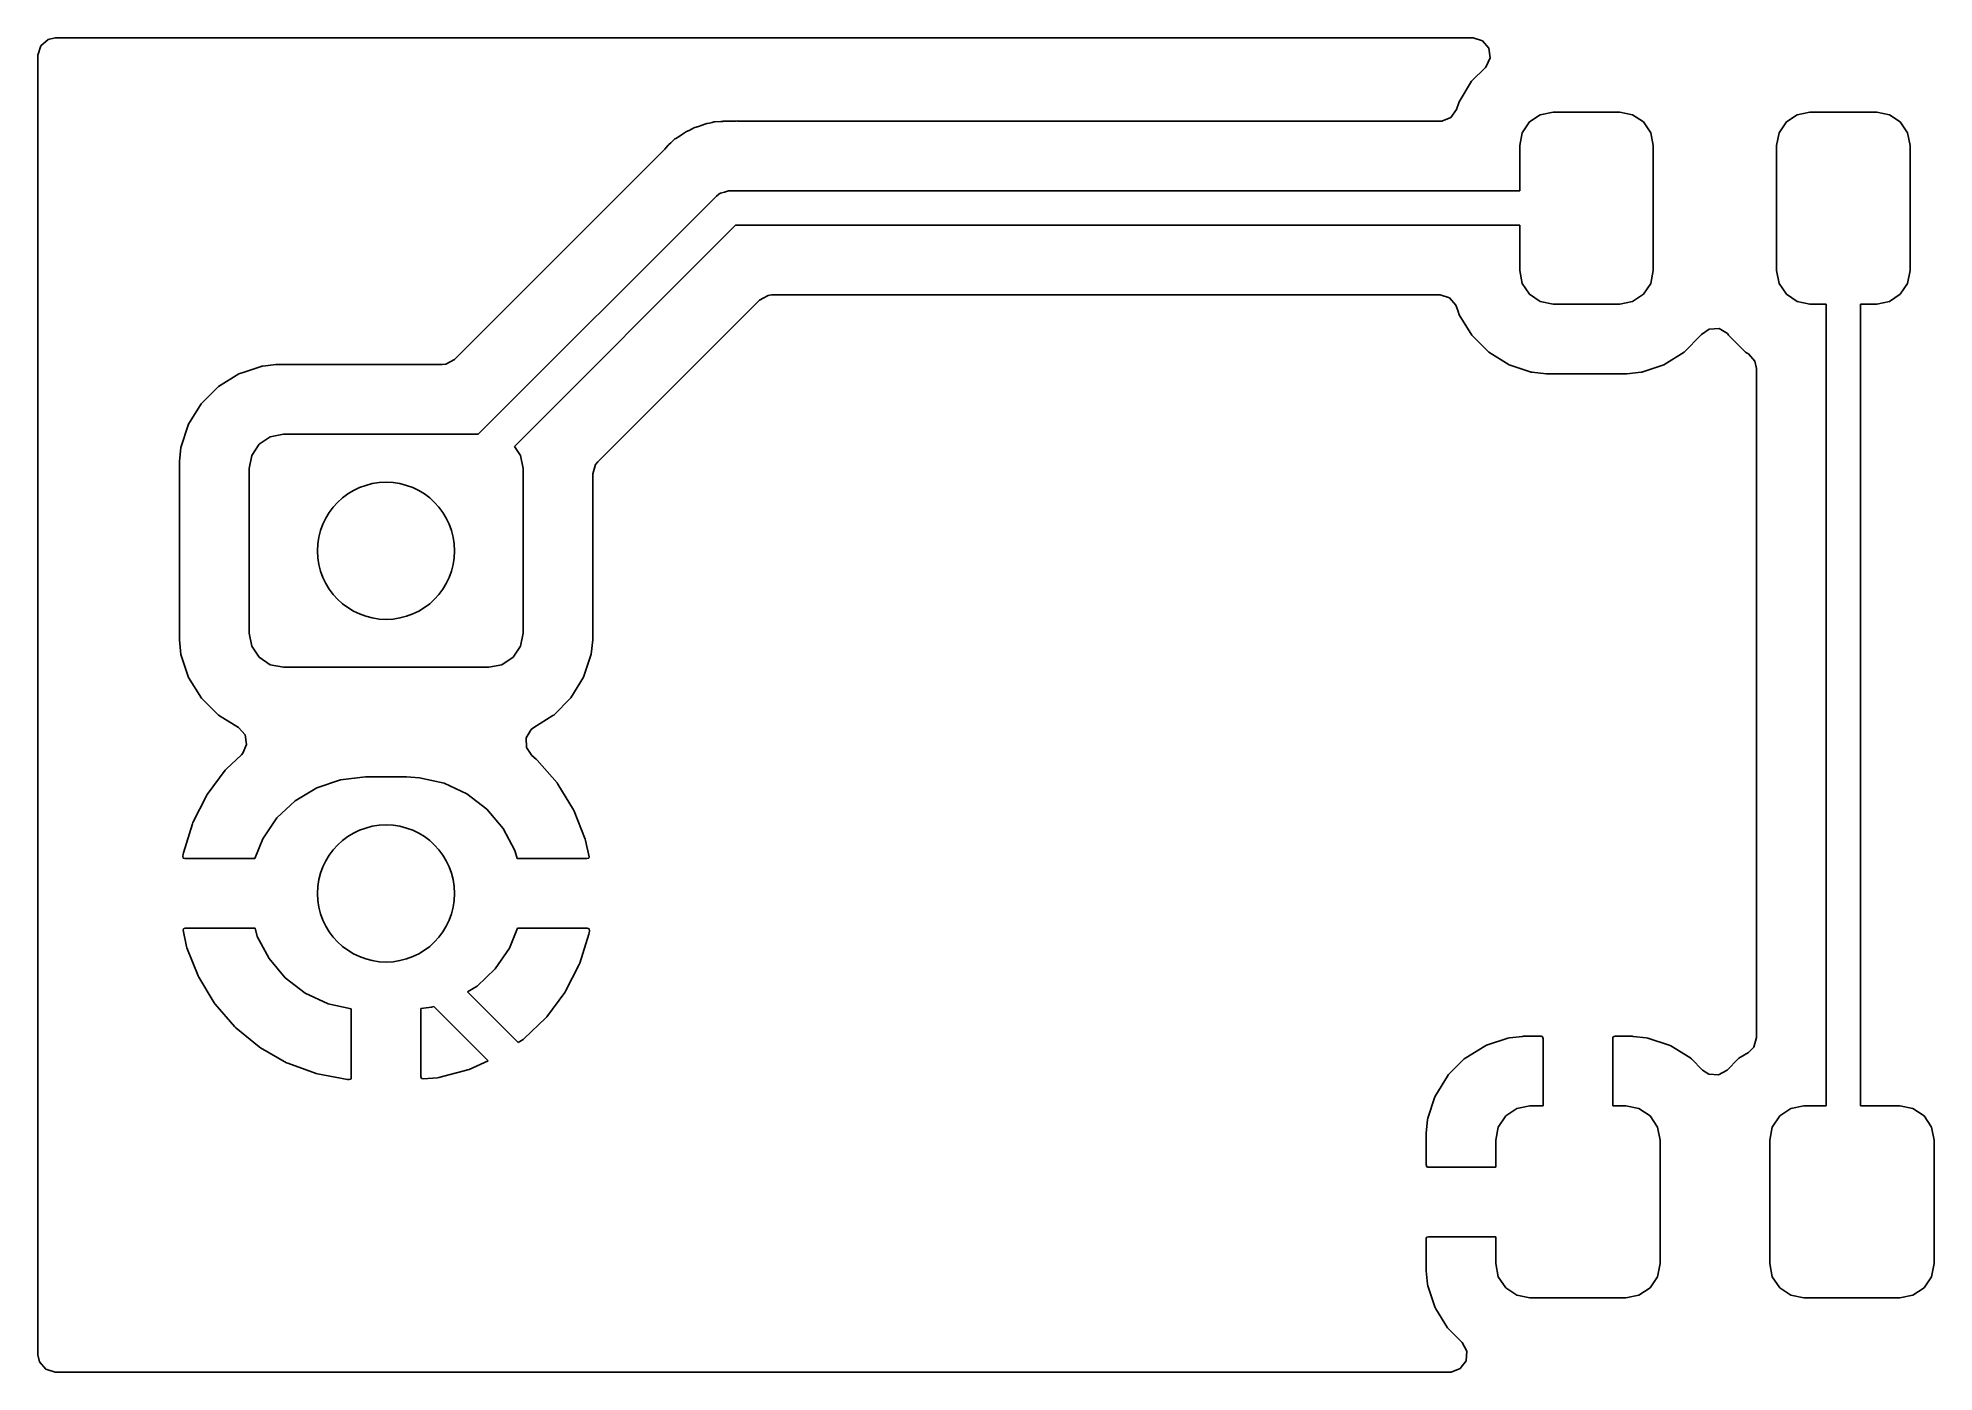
# Model space of a CAD drawing. Extents: x 1.821 to 2.366, y -2.135 to -1.752.
import ezdxf

# ---------------------------------------------------------------- set-up
doc = ezdxf.new("R2010")
doc.units = 0
doc.header["$MEASUREMENT"] = 0
doc.layers.add('BLACK', color=7, linetype='CONTINUOUS')

msp = doc.modelspace()

# ---------------------------------------------------------------- linework, layer by layer
at = {"layer": 'BLACK', "linetype": 'CONTINUOUS'}
for p, q in [((1.8212, -1.75726), (1.82199, -1.75458)), ((1.82199, -1.75458), (1.8241, -1.75275)), ((1.8241, -1.75275), (1.82616, -1.7523)), ((1.82616, -1.7523), (2.2337, -1.7523)), ((2.2337, -1.7523), (2.23638, -1.75309)), ((2.23638, -1.75309), (2.23821, -1.7552)), ((1.8212, -2.13053), (1.8212, -1.75726)), ((2.23861, -1.75797), (2.23744, -1.76051)), ((2.23821, -1.7552), (2.23861, -1.75797)), ((2.23324, -1.76474), (2.22962, -1.77062)), ((2.23721, -1.76077), (2.23324, -1.76474)), ((2.23744, -1.76051), (2.23721, -1.76077)), ((2.22953, -1.77089), (2.22888, -1.77284)), ((2.22962, -1.77062), (2.22953, -1.77089)), ((2.01545, -1.77644), (2.01499, -1.77657)), ((2.01575, -1.77635), (2.01545, -1.77644)), ((2.01545, -1.77644), (2.01545, -1.77644)), ((2.01749, -1.7763), (2.01575, -1.77635)), ((2.01796, -1.77626), (2.01749, -1.7763)), ((2.01812, -1.77624), (2.01796, -1.77626)), ((2.01921, -1.77624), (2.01812, -1.77624)), ((2.01937, -1.77624), (2.01921, -1.77624)), ((2.02174, -1.77616), (2.01937, -1.77624)), ((2.02205, -1.77615), (2.02174, -1.77616)), ((2.02174, -1.77616), (2.02174, -1.77616)), ((2.02235, -1.77622), (2.02205, -1.77615)), ((2.02279, -1.77624), (2.02235, -1.77622)), ((2.22417, -1.77624), (2.02279, -1.77624)), ((2.22471, -1.77621), (2.22417, -1.77624)), ((2.22729, -1.77514), (2.22471, -1.77621)), ((2.22888, -1.77284), (2.22729, -1.77514)), ((2.24778, -1.77955), (2.24986, -1.77643)), ((2.24986, -1.77643), (2.25297, -1.77435)), ((2.25297, -1.77435), (2.25664, -1.77362)), ((2.25664, -1.77362), (2.27584, -1.77362)), ((2.27584, -1.77362), (2.27951, -1.77435)), ((2.27951, -1.77435), (2.28262, -1.77643)), ((2.28262, -1.77643), (2.2847, -1.77955)), ((2.3216, -1.77955), (2.32368, -1.77643)), ((2.32368, -1.77643), (2.32679, -1.77435)), ((2.32679, -1.77435), (2.33046, -1.77362)), ((2.33046, -1.77362), (2.34966, -1.77362)), ((2.34966, -1.77362), (2.35333, -1.77435)), ((2.35333, -1.77435), (2.35644, -1.77643)), ((2.35644, -1.77643), (2.35852, -1.77955)), ((2.00371, -1.78188), (2.00312, -1.78239)), ((2.00428, -1.78132), (2.00371, -1.78188)), ((2.00455, -1.78116), (2.00428, -1.78132)), ((2.00578, -1.78043), (2.00455, -1.78116)), ((2.00455, -1.78116), (2.00455, -1.78116)), ((2.00617, -1.78017), (2.00578, -1.78043)), ((2.00732, -1.77934), (2.00617, -1.78017)), ((2.00757, -1.77915), (2.00732, -1.77934)), ((2.00732, -1.77934), (2.00732, -1.77934)), ((2.00832, -1.77886), (2.00757, -1.77915)), ((2.00901, -1.77852), (2.00832, -1.77886)), ((2.00943, -1.77827), (2.00901, -1.77852)), ((2.0097, -1.77811), (2.00943, -1.77827)), ((2.01137, -1.77762), (2.0097, -1.77811)), ((2.01181, -1.77747), (2.01137, -1.77762)), ((2.01314, -1.77695), (2.01181, -1.77747)), ((2.01343, -1.77683), (2.01314, -1.77695)), ((2.01314, -1.77695), (2.01314, -1.77695)), ((2.01422, -1.77673), (2.01343, -1.77683)), ((2.01499, -1.77657), (2.01422, -1.77673)), ((2.24705, -1.78322), (2.24778, -1.77955)), ((2.2847, -1.77955), (2.28543, -1.78322)), ((2.32087, -1.78322), (2.3216, -1.77955)), ((2.35852, -1.77955), (2.35925, -1.78322)), ((2.00105, -1.78454), (1.94093, -1.84467)), ((2.00137, -1.7842), (2.00105, -1.78454)), ((2.00228, -1.7831), (2.00137, -1.7842)), ((2.00248, -1.78286), (2.00228, -1.7831)), ((2.00312, -1.78239), (2.00248, -1.78286)), ((2.24705, -1.79626), (2.24705, -1.78322)), ((2.28543, -1.78322), (2.28543, -1.81914)), ((2.32087, -1.81914), (2.32087, -1.78322)), ((2.35925, -1.78322), (2.35925, -1.81914)), ((1.94776, -1.86614), (2.01621, -1.7977)), ((2.01621, -1.7977), (2.01691, -1.79718)), ((2.01691, -1.79718), (2.01703, -1.79704)), ((2.01703, -1.79704), (2.01713, -1.79701)), ((2.01713, -1.79701), (2.01734, -1.79686)), ((2.01734, -1.79686), (2.01852, -1.7966)), ((2.01852, -1.7966), (2.01969, -1.79626)), ((2.01969, -1.79626), (2.24705, -1.79626)), ((2.02172, -1.8061), (1.95817, -1.86966)), ((2.24705, -1.8061), (2.02172, -1.8061)), ((2.24705, -1.81914), (2.24705, -1.8061)), ((2.24778, -1.82282), (2.24705, -1.81914)), ((2.28543, -1.81914), (2.2847, -1.82282)), ((2.3216, -1.82282), (2.32087, -1.81914)), ((2.35925, -1.81914), (2.35852, -1.82282)), ((2.24986, -1.82593), (2.24778, -1.82282)), ((2.2847, -1.82282), (2.28262, -1.82593)), ((2.32368, -1.82593), (2.3216, -1.82282)), ((2.35852, -1.82282), (2.35644, -1.82593)), ((1.9821, -1.87404), (2.02856, -1.82757)), ((2.02856, -1.82757), (2.03102, -1.82624)), ((2.03102, -1.82624), (2.03207, -1.82612)), ((2.03207, -1.82612), (2.22418, -1.82612)), ((2.22418, -1.82612), (2.22686, -1.82691)), ((2.22686, -1.82691), (2.22869, -1.82902)), ((2.22869, -1.82902), (2.22888, -1.82951)), ((2.22888, -1.82951), (2.22933, -1.83087)), ((2.22933, -1.83087), (2.22964, -1.83179)), ((2.25297, -1.82801), (2.24986, -1.82593)), ((2.25664, -1.82874), (2.25297, -1.82801)), ((2.27584, -1.82874), (2.25664, -1.82874)), ((2.27951, -1.82801), (2.27584, -1.82874)), ((2.28262, -1.82593), (2.27951, -1.82801)), ((2.32679, -1.82801), (2.32368, -1.82593)), ((2.33046, -1.82874), (2.32679, -1.82801)), ((2.33514, -1.82874), (2.33046, -1.82874)), ((2.33514, -2.05906), (2.33514, -1.82874)), ((2.34966, -1.82874), (2.34498, -1.82874)), ((2.34498, -1.82874), (2.34498, -2.05906)), ((2.35333, -1.82801), (2.34966, -1.82874)), ((2.35644, -1.82593), (2.35333, -1.82801)), ((2.22964, -1.83179), (2.23328, -1.83766)), ((2.29931, -1.83751), (2.30154, -1.83593)), ((2.30154, -1.83593), (2.30433, -1.8358)), ((2.30433, -1.8358), (2.30675, -1.8372)), ((2.23328, -1.83766), (2.23816, -1.84254)), ((2.29436, -1.84251), (2.29924, -1.83762)), ((2.29924, -1.83762), (2.29931, -1.83751)), ((2.30675, -1.8372), (2.30697, -1.83746)), ((2.30697, -1.83746), (2.30709, -1.83766)), ((2.30709, -1.83766), (2.31198, -1.84254)), ((1.88533, -1.84664), (1.88051, -1.84825)), ((1.88558, -1.84655), (1.88533, -1.84664)), ((1.88533, -1.84664), (1.88533, -1.84664)), ((1.88585, -1.84653), (1.88558, -1.84655)), ((1.88962, -1.84614), (1.88585, -1.84653)), ((1.88585, -1.84653), (1.88585, -1.84653)), ((1.88975, -1.84612), (1.88962, -1.84614)), ((1.88962, -1.84614), (1.88962, -1.84614)), ((1.93742, -1.84612), (1.88975, -1.84612)), ((1.93847, -1.84601), (1.93742, -1.84612)), ((1.94093, -1.84467), (1.93847, -1.84601)), ((2.23816, -1.84254), (2.24404, -1.84617)), ((2.24404, -1.84617), (2.24432, -1.84626)), ((2.24432, -1.84626), (2.24432, -1.84626)), ((2.24432, -1.84626), (2.25034, -1.84826)), ((2.28219, -1.84825), (2.28821, -1.84624)), ((2.28821, -1.84624), (2.28849, -1.84615)), ((2.28849, -1.84615), (2.29436, -1.84251)), ((2.31198, -1.84254), (2.31223, -1.8427)), ((2.31223, -1.8427), (2.31223, -1.8427)), ((2.31223, -1.8427), (2.31276, -1.84302)), ((2.31276, -1.84302), (2.31463, -1.8451)), ((2.31463, -1.8451), (2.31512, -1.84725)), ((2.31512, -1.84725), (2.31512, -2.03944)), ((1.87306, -1.85242), (1.86814, -1.85735)), ((1.87898, -1.84876), (1.87306, -1.85242)), ((1.88051, -1.84825), (1.87898, -1.84876)), ((2.25034, -1.84826), (2.25034, -1.84826)), ((2.25034, -1.84826), (2.2506, -1.84834)), ((2.2506, -1.84834), (2.25468, -1.84876)), ((2.25468, -1.84876), (2.26615, -1.84876)), ((2.26615, -1.84876), (2.2778, -1.84876)), ((2.2778, -1.84876), (2.28193, -1.84833)), ((2.28193, -1.84833), (2.28219, -1.84825)), ((2.28219, -1.84825), (2.28219, -1.84825)), ((1.86814, -1.85735), (1.86448, -1.86328)), ((1.86448, -1.86328), (1.86229, -1.86989)), ((1.88264, -1.87222), (1.88477, -1.86902)), ((1.88477, -1.86902), (1.88797, -1.86689)), ((1.88797, -1.86689), (1.89173, -1.86614)), ((1.89173, -1.86614), (1.94776, -1.86614)), ((1.86229, -1.86989), (1.86187, -1.874)), ((1.86187, -1.874), (1.86187, -1.92521)), ((1.88189, -1.87598), (1.88264, -1.87222)), ((1.95817, -1.86966), (1.95988, -1.87222)), ((1.95988, -1.87222), (1.96063, -1.87598)), ((1.98144, -1.87486), (1.9821, -1.87404)), ((1.88189, -1.92323), (1.88189, -1.87598)), ((1.96063, -1.87598), (1.96063, -1.92323)), ((1.98065, -1.87754), (1.98144, -1.87486)), ((1.98065, -1.92521), (1.98065, -1.87754)), ((1.88264, -1.92699), (1.88189, -1.92323)), ((1.96063, -1.92323), (1.95988, -1.92699)), ((1.86187, -1.92521), (1.8623, -1.92938)), ((1.88477, -1.93019), (1.88264, -1.92699)), ((1.95988, -1.92699), (1.95775, -1.93019)), ((1.98023, -1.92933), (1.98065, -1.92521)), ((1.8623, -1.92938), (1.86451, -1.93598)), ((1.88797, -1.93232), (1.88477, -1.93019)), ((1.89173, -1.93307), (1.88797, -1.93232)), ((1.95079, -1.93307), (1.89173, -1.93307)), ((1.95455, -1.93232), (1.95079, -1.93307)), ((1.95775, -1.93019), (1.95455, -1.93232)), ((1.97804, -1.93593), (1.98023, -1.92933)), ((1.86451, -1.93598), (1.86817, -1.9419)), ((1.97438, -1.94186), (1.97804, -1.93593)), ((1.86817, -1.9419), (1.8731, -1.94682)), ((1.96946, -1.94679), (1.97438, -1.94186)), ((1.8731, -1.94682), (1.87883, -1.95036)), ((1.87883, -1.95036), (1.87885, -1.95037)), ((1.87885, -1.95037), (1.88072, -1.95245)), ((1.96296, -1.95091), (1.9637, -1.95036)), ((1.9637, -1.95036), (1.96922, -1.94694)), ((1.96922, -1.94694), (1.96946, -1.94679)), ((1.88117, -1.9552), (1.88006, -1.95777)), ((1.88072, -1.95245), (1.88117, -1.9552)), ((1.96152, -1.95331), (1.96296, -1.95091)), ((1.96159, -1.9561), (1.96152, -1.95331)), ((1.96317, -1.95841), (1.96159, -1.9561)), ((1.87967, -1.95818), (1.87532, -1.96233)), ((1.88006, -1.95777), (1.87967, -1.95818)), ((1.96441, -1.95943), (1.96317, -1.95841)), ((1.96471, -1.95972), (1.96441, -1.95943)), ((1.97038, -1.96626), (1.96471, -1.95972)), ((1.87504, -1.96265), (1.86988, -1.96959)), ((1.87532, -1.96233), (1.87504, -1.96265)), ((1.90132, -1.96765), (1.90817, -1.96535)), ((1.90817, -1.96535), (1.91535, -1.96457)), ((1.91535, -1.96457), (1.92717, -1.96457)), ((1.92717, -1.96457), (1.9309, -1.96478)), ((1.9309, -1.96478), (1.93795, -1.96635)), ((1.93795, -1.96635), (1.9445, -1.96941)), ((1.97063, -1.9666), (1.97038, -1.96626)), ((1.97512, -1.97399), (1.97063, -1.9666)), ((1.86966, -1.96994), (1.86573, -1.97766)), ((1.86988, -1.96959), (1.86966, -1.96994)), ((1.88987, -1.97634), (1.89512, -1.97138)), ((1.89512, -1.97138), (1.90132, -1.96765)), ((1.9445, -1.96941), (1.95024, -1.9738)), ((1.86558, -1.97804), (1.86301, -1.98631)), ((1.86573, -1.97766), (1.86558, -1.97804)), ((1.88581, -1.98232), (1.88987, -1.97634)), ((1.95024, -1.9738), (1.95491, -1.97932)), ((1.9753, -1.97437), (1.97512, -1.97399)), ((1.97848, -1.98242), (1.9753, -1.97437)), ((1.88352, -1.98803), (1.88581, -1.98232)), ((1.95491, -1.97932), (1.95828, -1.98571)), ((1.9786, -1.98282), (1.97848, -1.98242)), ((1.97958, -1.98746), (1.9786, -1.98282)), ((1.86292, -1.98672), (1.86284, -1.98732)), ((1.86284, -1.98732), (1.86293, -1.98788)), ((1.86301, -1.98631), (1.86292, -1.98672)), ((1.86293, -1.98788), (1.86345, -1.98803)), ((1.86345, -1.98803), (1.88352, -1.98803)), ((1.95828, -1.98571), (1.95892, -1.98803)), ((1.95892, -1.98803), (1.97898, -1.98803)), ((1.97898, -1.98803), (1.97952, -1.98788)), ((1.97952, -1.98788), (1.97958, -1.98746)), ((1.863, -2.00819), (1.86294, -2.00861)), ((1.86294, -2.00861), (1.86392, -2.01324)), ((1.86354, -2.00803), (1.863, -2.00819)), ((1.8836, -2.00803), (1.86354, -2.00803)), ((1.88424, -2.01035), (1.8836, -2.00803)), ((1.88761, -2.01674), (1.88424, -2.01035)), ((1.959, -2.00803), (1.95671, -2.01374)), ((1.97907, -2.00803), (1.959, -2.00803)), ((1.97694, -2.01802), (1.97951, -2.00975)), ((1.97959, -2.00818), (1.97907, -2.00803)), ((1.97951, -2.00975), (1.9796, -2.00935)), ((1.97968, -2.00874), (1.97959, -2.00818)), ((1.9796, -2.00935), (1.97968, -2.00874)), ((1.86392, -2.01324), (1.86404, -2.01365)), ((1.86404, -2.01365), (1.86722, -2.02169)), ((1.95671, -2.01374), (1.95265, -2.01972)), ((1.86722, -2.02169), (1.8674, -2.02207)), ((1.89228, -2.02227), (1.88761, -2.01674)), ((1.95265, -2.01972), (1.9474, -2.02469)), ((1.97286, -2.02612), (1.97679, -2.01841)), ((1.97679, -2.01841), (1.97694, -2.01802)), ((1.8674, -2.02207), (1.87189, -2.02947)), ((1.89802, -2.02666), (1.89228, -2.02227)), ((1.90457, -2.02971), (1.89802, -2.02666)), ((1.9474, -2.02469), (1.94469, -2.02631)), ((1.94469, -2.02631), (1.95926, -2.04088)), ((1.96748, -2.03342), (1.97264, -2.02648)), ((1.97264, -2.02648), (1.97286, -2.02612)), ((1.87189, -2.02947), (1.87214, -2.02981)), ((1.87214, -2.02981), (1.87781, -2.03634)), ((1.91126, -2.03121), (1.90457, -2.02971)), ((1.91126, -2.05096), (1.91126, -2.03121)), ((1.93435, -2.03072), (1.93126, -2.03105)), ((1.93126, -2.03105), (1.93126, -2.05063)), ((1.93497, -2.03051), (1.93435, -2.03072)), ((1.95058, -2.04612), (1.93497, -2.03051)), ((1.87781, -2.03634), (1.87811, -2.03663)), ((1.87811, -2.03663), (1.8848, -2.04212)), ((1.96094, -2.0397), (1.9672, -2.03373)), ((1.9672, -2.03373), (1.96748, -2.03342)), ((1.8848, -2.04212), (1.88514, -2.04236)), ((1.88514, -2.04236), (1.89266, -2.04664)), ((1.95926, -2.04088), (1.96061, -2.03997)), ((1.96061, -2.03997), (1.96094, -2.0397)), ((2.23701, -2.04184), (2.23158, -2.0452)), ((2.23753, -2.0416), (2.23701, -2.04184)), ((2.2436, -2.03957), (2.23753, -2.0416)), ((2.24413, -2.03946), (2.2436, -2.03957)), ((2.24789, -2.03907), (2.24413, -2.03946)), ((2.24815, -2.03906), (2.24789, -2.03907)), ((2.25325, -2.03906), (2.24815, -2.03906)), ((2.25355, -2.03912), (2.25325, -2.03906)), ((2.2536, -2.03917), (2.25355, -2.03912)), ((2.25378, -2.03977), (2.2536, -2.03917)), ((2.25378, -2.05906), (2.25378, -2.03977)), ((2.27385, -2.03929), (2.27378, -2.03959)), ((2.27378, -2.03959), (2.27378, -2.05906)), ((2.27389, -2.03923), (2.27385, -2.03929)), ((2.27449, -2.03906), (2.27389, -2.03923)), ((2.27942, -2.03906), (2.27449, -2.03906)), ((2.27967, -2.03907), (2.27942, -2.03906)), ((2.28338, -2.03945), (2.27967, -2.03907)), ((2.28391, -2.03956), (2.28338, -2.03945)), ((2.28998, -2.04158), (2.28391, -2.03956)), ((2.2905, -2.04182), (2.28998, -2.04158)), ((2.29594, -2.04517), (2.2905, -2.04182)), ((2.31433, -2.04213), (2.31277, -2.04366)), ((2.31512, -2.03944), (2.31433, -2.04213)), ((1.89266, -2.04664), (1.89305, -2.04681)), ((1.89305, -2.04681), (1.90118, -2.04976)), ((1.93641, -2.05087), (1.94478, -2.0487)), ((1.94478, -2.0487), (1.94518, -2.04856)), ((1.94518, -2.04856), (1.95058, -2.04612)), ((2.23113, -2.04556), (2.22662, -2.05007)), ((2.23158, -2.0452), (2.23113, -2.04556)), ((2.29638, -2.04552), (2.29594, -2.04517)), ((2.29963, -2.04876), (2.29638, -2.04552)), ((2.30141, -2.0499), (2.29963, -2.04876)), ((2.30665, -2.04876), (2.3042, -2.0501)), ((2.30986, -2.04554), (2.30665, -2.04876)), ((2.31007, -2.04534), (2.30986, -2.04554)), ((2.31277, -2.04366), (2.31007, -2.04534)), ((1.90118, -2.04976), (1.90158, -2.04987)), ((1.90158, -2.04987), (1.91014, -2.05142)), ((1.91014, -2.05142), (1.91047, -2.05146)), ((1.91047, -2.05146), (1.91064, -2.05147)), ((1.91064, -2.05147), (1.91115, -2.05132)), ((1.91115, -2.05132), (1.91119, -2.05127)), ((1.91119, -2.05127), (1.91126, -2.05096)), ((1.93126, -2.05063), (1.93143, -2.05121)), ((1.93143, -2.05121), (1.9319, -2.05129)), ((1.9319, -2.05129), (1.936, -2.05094)), ((1.936, -2.05094), (1.93641, -2.05087)), ((2.22627, -2.05052), (2.22292, -2.05595)), ((2.22662, -2.05007), (2.22627, -2.05052)), ((2.3042, -2.0501), (2.30141, -2.0499)), ((2.22268, -2.05647), (2.22066, -2.06255)), ((2.22292, -2.05595), (2.22268, -2.05647)), ((2.24304, -2.06194), (2.24623, -2.0598)), ((2.24623, -2.0598), (2.25, -2.05906)), ((2.25, -2.05906), (2.25378, -2.05906)), ((2.27378, -2.05906), (2.27756, -2.05906)), ((2.27756, -2.05906), (2.28133, -2.0598)), ((2.28133, -2.0598), (2.28452, -2.06194)), ((2.32178, -2.06194), (2.32497, -2.0598)), ((2.32497, -2.0598), (2.32874, -2.05906)), ((2.32874, -2.05906), (2.33514, -2.05906)), ((2.34498, -2.05906), (2.3563, -2.05906)), ((2.3563, -2.05906), (2.36007, -2.0598)), ((2.36007, -2.0598), (2.36326, -2.06194)), ((2.22055, -2.06307), (2.22017, -2.06679)), ((2.22066, -2.06255), (2.22055, -2.06307)), ((2.24016, -2.0689), (2.24091, -2.06513)), ((2.24091, -2.06513), (2.24304, -2.06194)), ((2.28452, -2.06194), (2.28665, -2.06513)), ((2.28665, -2.06513), (2.2874, -2.0689)), ((2.3189, -2.0689), (2.31965, -2.06513)), ((2.31965, -2.06513), (2.32178, -2.06194)), ((2.36326, -2.06194), (2.36539, -2.06513)), ((2.36539, -2.06513), (2.36614, -2.0689)), ((2.22017, -2.06679), (2.22016, -2.06704)), ((2.22016, -2.06704), (2.22016, -2.0759)), ((2.24016, -2.07661), (2.24016, -2.0689)), ((2.2874, -2.0689), (2.2874, -2.10433)), ((2.3189, -2.10433), (2.3189, -2.0689)), ((2.36614, -2.0689), (2.36614, -2.10433)), ((2.22016, -2.0759), (2.22033, -2.0765)), ((2.22033, -2.0765), (2.22039, -2.07655)), ((2.22039, -2.07655), (2.22069, -2.07661)), ((2.22069, -2.07661), (2.24016, -2.07661)), ((2.22022, -2.09685), (2.22016, -2.09715)), ((2.22016, -2.09715), (2.22016, -2.10618)), ((2.22027, -2.09679), (2.22022, -2.09685)), ((2.22087, -2.09661), (2.22027, -2.09679)), ((2.24016, -2.09661), (2.22087, -2.09661)), ((2.24016, -2.10433), (2.24016, -2.09661)), ((2.22016, -2.10618), (2.22017, -2.10644)), ((2.22017, -2.10644), (2.22056, -2.1102)), ((2.24091, -2.1081), (2.24016, -2.10433)), ((2.24304, -2.11129), (2.24091, -2.1081)), ((2.28665, -2.1081), (2.28452, -2.11129)), ((2.2874, -2.10433), (2.28665, -2.1081)), ((2.31965, -2.1081), (2.3189, -2.10433)), ((2.32178, -2.11129), (2.31965, -2.1081)), ((2.36539, -2.1081), (2.36326, -2.11129)), ((2.36614, -2.10433), (2.36539, -2.1081)), ((2.22056, -2.1102), (2.22068, -2.11073)), ((2.22068, -2.11073), (2.2227, -2.1168)), ((2.24623, -2.11342), (2.24304, -2.11129)), ((2.25, -2.11417), (2.24623, -2.11342)), ((2.27756, -2.11417), (2.25, -2.11417)), ((2.28133, -2.11342), (2.27756, -2.11417)), ((2.28452, -2.11129), (2.28133, -2.11342)), ((2.32497, -2.11342), (2.32178, -2.11129)), ((2.32874, -2.11417), (2.32497, -2.11342)), ((2.3563, -2.11417), (2.32874, -2.11417)), ((2.36007, -2.11342), (2.3563, -2.11417)), ((2.36326, -2.11129), (2.36007, -2.11342)), ((2.2227, -2.1168), (2.22294, -2.11732)), ((2.22294, -2.11732), (2.2263, -2.12275)), ((2.2263, -2.12275), (2.22666, -2.1232)), ((2.22666, -2.1232), (2.23049, -2.12702)), ((1.82165, -2.13259), (1.8212, -2.13053)), ((2.23049, -2.12702), (2.23183, -2.12947)), ((2.23183, -2.12947), (2.23163, -2.13226)), ((1.82348, -2.1347), (1.82165, -2.13259)), ((1.82616, -2.13549), (1.82348, -2.1347)), ((2.22698, -2.13549), (1.82616, -2.13549)), ((2.22734, -2.13548), (2.22698, -2.13549)), ((2.22996, -2.1345), (2.22734, -2.13548)), ((2.23163, -2.13226), (2.22996, -2.1345))]:
    msp.add_line(p, q, dxfattribs=at)
at = {"layer": 'BLACK'}
for centre in [(1.92126, -1.89961), (1.92126, -1.99803)]:
    msp.add_circle(centre, 0.01969, dxfattribs=at)

doc.saveas('drawing.dxf')
